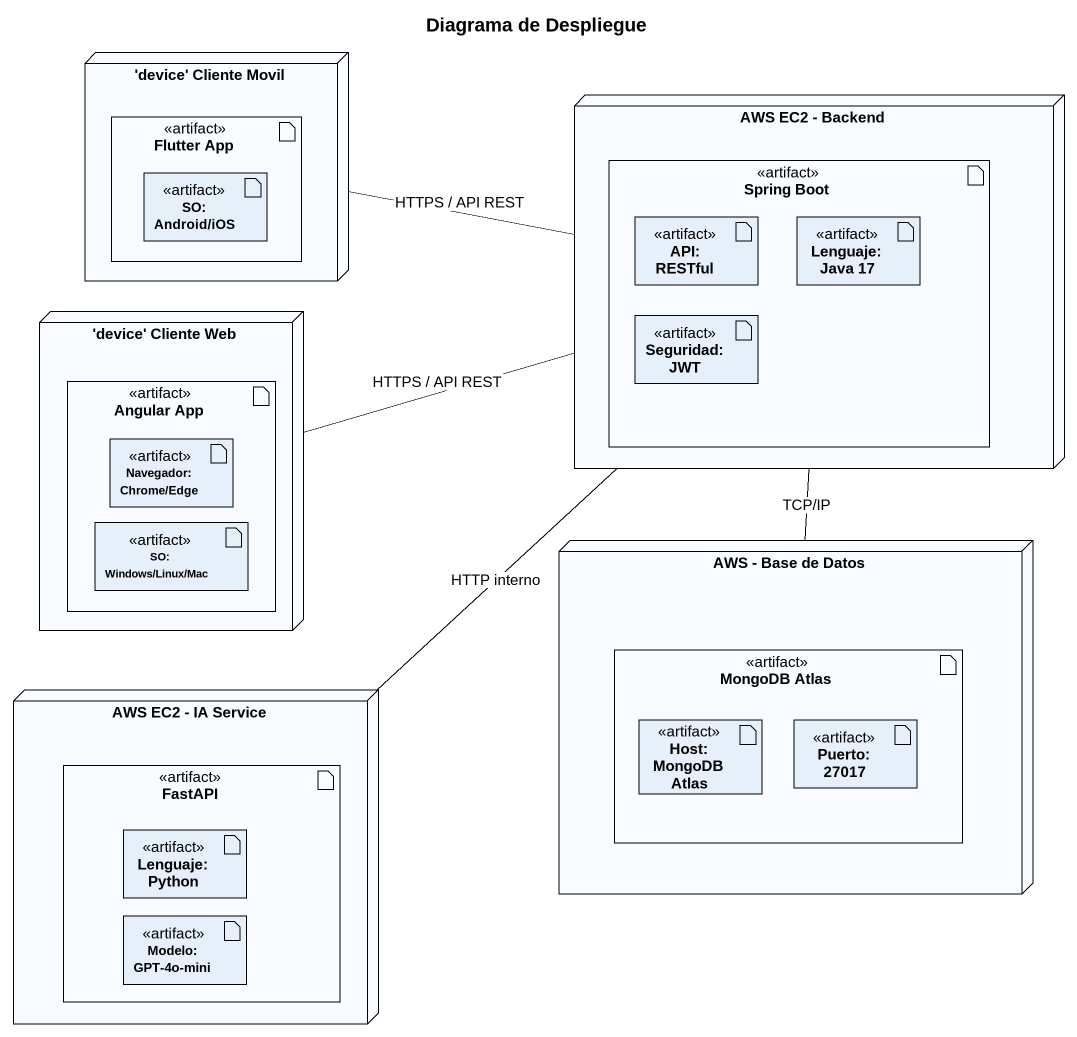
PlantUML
@startuml
title Diagrama de Despliegue
node "'device' Cliente Movil" as device_Cliente_Movil {
  artifact "Flutter App" as Flutter_App <<artifact>> {
    artifact "SO: Android/iOS" as SO_Android_iOS <<artifact>>
  }
}
node "AWS EC2 - Backend" as AWS_EC2_Backend {
  artifact "Spring Boot" as Spring_Boot <<artifact>> {
    artifact "API: RESTful" as API_RESTful <<artifact>>
    artifact "Lenguaje: Java 17" as Lenguaje_Java_17 <<artifact>>
    artifact "Seguridad: JWT" as Seguridad_JWT <<artifact>>
  }
}
node "'device' Cliente Web" as device_Cliente_Web {
  artifact "Angular App" as Angular_App <<artifact>> {
    artifact "Navegador: Chrome/Edge" as Navegador_Chrome_Edge <<artifact>>
    artifact "SO: Windows/Linux/Mac" as SO_Windows_Linux_Mac <<artifact>>
  }
}
node "AWS - Base de Datos" as AWS_Base_de_Datos {
  artifact "MongoDB Atlas" as MongoDB_Atlas <<artifact>> {
    artifact "Host: MongoDB Atlas" as Host_MongoDB_Atlas <<artifact>>
    artifact "Puerto: 27017" as Puerto_27017 <<artifact>>
  }
}
node "AWS EC2 - IA Service" as AWS_EC2_IA_Service {
  artifact FastAPI <<artifact>> {
    artifact "Lenguaje: Python" as Lenguaje_Python <<artifact>>
    artifact "Modelo: GPT-4o-mini" as Modelo_GPT_4o_mini <<artifact>>
  }
}
AWS_EC2_Backend -left- device_Cliente_Movil : HTTPS / API REST
AWS_EC2_Backend -left- device_Cliente_Web : HTTPS / API REST
AWS_Base_de_Datos -up- AWS_EC2_Backend : TCP/IP
AWS_EC2_IA_Service -up- AWS_EC2_Backend : HTTP interno
@enduml
